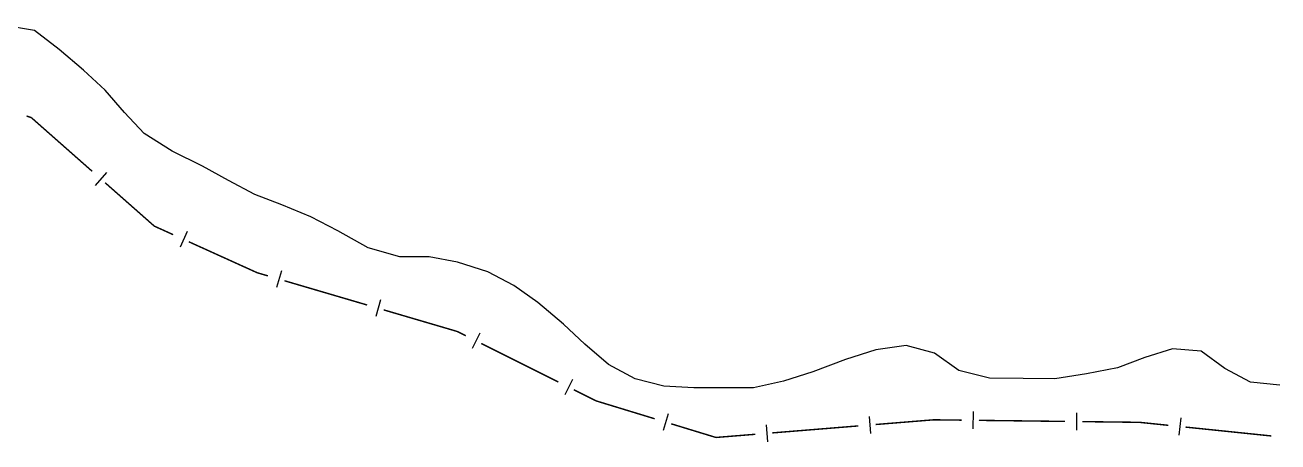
# Model space of a CAD drawing. Extents: x 212200 to 214553, y 4880545 to 4882659.
# Drawn here: x 214058.8 to 214276.8, y 4881069.3 to 4881141.9 of the extents above; entities that cross this region are included whole.
import ezdxf

# ---------------------------------------------------------------- set-up
doc = ezdxf.new("R2010")
doc.units = 0
doc.header["$LTSCALE"] = 1.5
doc.header["$MEASUREMENT"] = 0
doc.layers.add('HD-CURSO-PERENE', color=170, linetype='CONTINUOUS')
doc.layers.add('LM-LIM-SETORES-BAIRROS', color=250, linetype='CONTINUOUS')

msp = doc.modelspace()

# ---------------------------------------------------------------- linework, layer by layer
at = {"layer": 'HD-CURSO-PERENE', "linetype": 'Continuous'}
msp.add_polyline3d([(214277.097941, 4881079.196656, 2.669058), (214272.028207, 4881079.75668, 2.669058), (214267.548219, 4881082.10648, 2.669058), (214263.428125, 4881085.136193, 2.669058), (214258.418404, 4881085.556232, 2.669058), (214253.628899, 4881084.056497, 2.669058), (214248.879428, 4881082.256797, 2.669058), (214243.459914, 4881081.177022, 2.669058), (214237.970375, 4881080.34722, 2.669058), (214232.460731, 4881080.397313, 2.669058), (214226.571116, 4881080.417416, 2.669058), (214221.291303, 4881081.747352, 2.669058), (214217.051219, 4881084.767067, 2.669058), (214212.081381, 4881086.136993, 2.669058), (214206.821818, 4881085.377178, 2.669058), (214201.57237, 4881083.657477, 2.669058), (214195.882997, 4881081.557829, 2.669058), (214190.78353, 4881079.908117, 2.669058), (214185.544014, 4881078.748349, 2.669058), (214180.184363, 4881078.778442, 2.669058), (214175.164699, 4881078.728538, 2.669058), (214169.925008, 4881079.028596, 2.669058), (214164.985174, 4881080.348527, 2.669058), (214160.345179, 4881082.838313, 2.669058), (214156.225025, 4881086.377965, 2.669058), (214152.494856, 4881089.817621, 2.669058), (214148.044692, 4881093.617248, 2.669058), (214143.824614, 4881096.57697, 2.669058), (214139.324628, 4881098.916772, 2.669058), (214134.074772, 4881100.596665, 2.669058), (214129.104984, 4881101.546641, 2.669058), (214124.015316, 4881101.56673, 2.669058), (214118.525491, 4881103.116643, 2.669058), (214113.255485, 4881106.046388, 2.669058), (214108.555501, 4881108.486182, 2.669058), (214103.485582, 4881110.586022, 2.669058), (214098.815672, 4881112.385891, 2.669058), (214094.19568, 4881114.84568, 2.669058), (214089.705676, 4881117.335464, 2.669058), (214084.435711, 4881119.925249, 2.669058), (214079.555661, 4881123.014968, 2.669058), (214076.135444, 4881126.684592, 2.669058), (214072.765201, 4881130.554191, 2.669058), (214068.975033, 4881134.023845, 2.669058), (214064.77488, 4881137.593494, 2.669058), (214060.434765, 4881140.923175, 2.669058), (214054.955011, 4881141.87316, 2.669058)], dxfattribs=at)
at = {"layer": 'LM-LIM-SETORES-BAIRROS', "const_width": 0.25}
for points in [[(214059.894678, 4881125.779073), (214059.077032, 4881126.047364)], [(214059.999247, 4881125.686797), (214059.894678, 4881125.779073)], [(214070.496494, 4881116.423546), (214059.999247, 4881125.686797)], [(214081.298031, 4881106.891774), (214072.745904, 4881114.438563)], [(214081.839235, 4881106.646541), (214081.298031, 4881106.891774)], [(214084.571794, 4881105.40835), (214081.839235, 4881106.646541)], [(214099.20089, 4881098.779541), (214087.304354, 4881104.170159)], [(214100.101979, 4881098.514959), (214099.20089, 4881098.779541)], [(214101.061472, 4881098.233227), (214100.101979, 4881098.514959)], [(214118.33235, 4881093.162057), (214103.939952, 4881097.388032)], [(214134.000468, 4881088.561499), (214121.21083, 4881092.316862)], [(214134.600114, 4881088.261676), (214134.000468, 4881088.561499)], [(214135.494541, 4881087.814463), (214134.600114, 4881088.261676)], [(214151.59423, 4881079.764618), (214138.177822, 4881086.472822)], [(214158.153467, 4881076.485), (214154.277512, 4881078.422977)], [(214158.790976, 4881076.290392), (214158.153467, 4881076.485)], [(214168.355272, 4881073.370764), (214158.790976, 4881076.290392)], [(214179.012874, 4881070.117391), (214171.224562, 4881072.494876)], [(214203.788302, 4881072.12815), (214188.83746, 4881070.914748)], [(214216.889167, 4881073.191409), (214206.77847, 4881072.37083)], [(214217.745161, 4881073.180914), (214216.889167, 4881073.191409)], [(214221.74486, 4881073.131837), (214217.745161, 4881073.180914)], [(214239.743505, 4881072.91099), (214224.744634, 4881073.095029)], [(214252.679519, 4881072.752263), (214242.74328, 4881072.874183)], [(214252.742198, 4881072.745788), (214252.679519, 4881072.752263)], [(214257.715722, 4881072.231919), (214252.742198, 4881072.745788)], [(214275.620407, 4881070.381987), (214260.699836, 4881071.923597)], [(214179.866955, 4881070.186706), (214179.012874, 4881070.117391)], [(214185.847292, 4881070.672067), (214179.866955, 4881070.186706)]]:
    msp.add_lwpolyline(points, dxfattribs=at)
at = {"layer": 'LM-LIM-SETORES-BAIRROS'}
for points in [[(214072.988591, 4881116.224929), (214071.003609, 4881113.975519)], [(214087.012596, 4881105.949169), (214085.774405, 4881103.21661)], [(214103.403056, 4881099.109004), (214102.557861, 4881096.230524)], [(214120.673934, 4881094.037834), (214119.828739, 4881091.159354)], [(214137.954216, 4881088.261676), (214136.612575, 4881085.578395)], [(214154.053905, 4881080.211831), (214152.712264, 4881077.52855)], [(214170.706076, 4881074.221483), (214169.830188, 4881071.352194)], [(214205.660407, 4881073.785021), (214205.903087, 4881070.794853)], [(214223.763114, 4881074.607185), (214223.726306, 4881071.607411)], [(214241.761759, 4881074.386339), (214241.724951, 4881071.386565)], [(214187.719397, 4881072.328938), (214187.962078, 4881069.33877)], [(214259.859292, 4881073.518428), (214259.55097, 4881070.534314)]]:
    msp.add_lwpolyline(points, dxfattribs=at)

doc.saveas('drawing.dxf')
